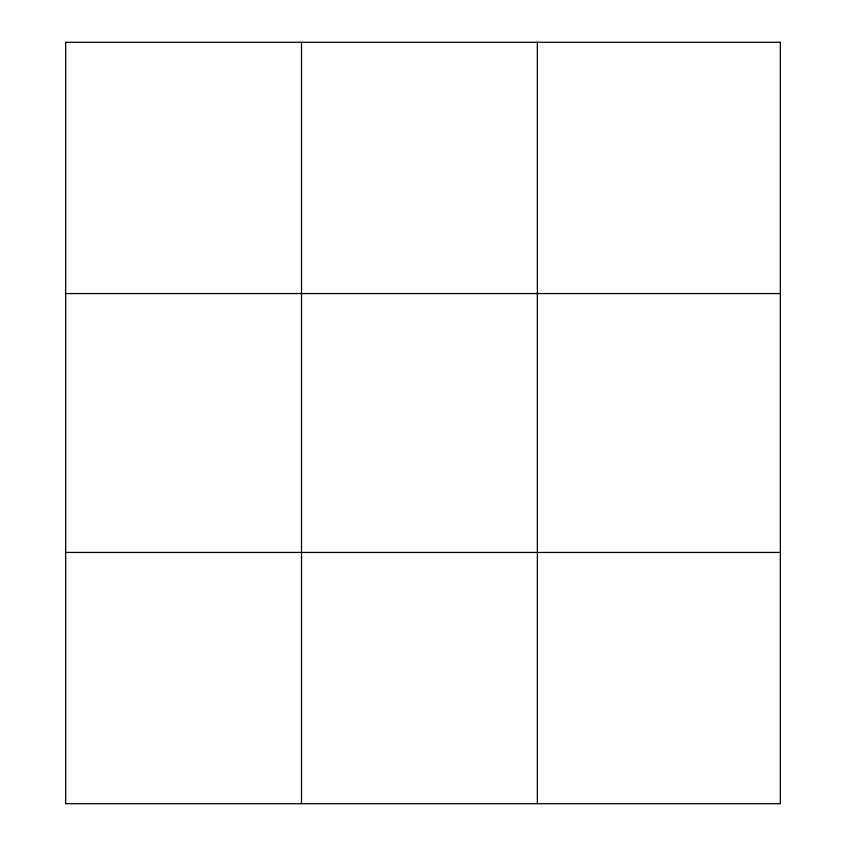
<?xml version="1.0" encoding="UTF-8"?>
<svg xmlns="http://www.w3.org/2000/svg" width="846" height="846" viewBox="0 0 846 846"><rect width="100%" height="100%" fill="white"/><g stroke="black" fill="none" stroke-linecap="round" stroke-linejoin="round"><path stroke-width="1.27" d="M301.504 803.7L301.504 42.3M537.347 803.7L537.347 42.3M65.671 293.562L780.329 293.562M65.671 552.438L780.329 552.438M780.329 42.3L780.329 803.7L65.671 803.7L65.671 42.3L780.329 42.3"/></g></svg>
